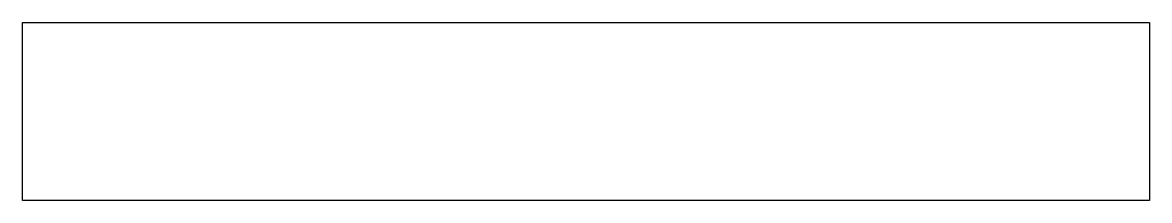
# Model space of a CAD drawing. Header units: metres. Extents: x -18.5 to 13.8, y -1.1 to 46.5.
# Drawn here: x -18.55 to 13.75, y -1.1 to 4 of the extents above.
import ezdxf

# ---------------------------------------------------------------- set-up
doc = ezdxf.new("R2010")
doc.units = ezdxf.units.M

msp = doc.modelspace()

# ---------------------------------------------------------------- linework, layer by layer
for p, q in [((-18.55, 3.66), (-18.55, 4)), ((-18.55, 4), (-14.978, 4)), ((-14.978, 4), (-14.37, 4)), ((-14.37, 4), (-13.667, 4)), ((-13.667, 4), (-12.96, 4)), ((-12.96, 4), (-12.395, 4)), ((-12.395, 4), (-12.119, 4)), ((-12.119, 4), (-3.592, 4)), ((-3.592, 4), (10.852, 4)), ((10.852, 4), (11.128, 4)), ((11.128, 4), (11.515, 4)), ((11.515, 4), (11.924, 4)), ((11.924, 4), (12.283, 4)), ((12.283, 4), (12.562, 4)), ((12.562, 4), (12.756, 4)), ((12.756, 4), (13.75, 4)), ((13.75, 4), (13.75, 0.535)), ((-18.55, 0.535), (-18.55, 3.66)), ((-18.55, -0.759), (-18.55, 0.535)), ((13.75, 0.535), (13.75, -1.1)), ((-18.55, -0.796), (-18.55, -0.759)), ((-18.55, -0.823), (-18.55, -0.796)), ((-18.55, -0.84), (-18.55, -0.823)), ((-18.55, -1), (-18.55, -0.84)), ((-18.55, -1.01), (-18.55, -1)), ((-18.55, -1.013), (-18.55, -1.01)), ((-18.55, -1.1), (-18.55, -1.013)), ((-18.135, -1.1), (-18.55, -1.1)), ((-15.396, -1.1), (-18.135, -1.1)), ((-15.084, -1.1), (-15.396, -1.1)), ((-15.396, -1.1), (-15.396, -1.1)), ((-14.656, -1.1), (-15.084, -1.1)), ((-14.108, -1.1), (-14.656, -1.1)), ((-13.462, -1.1), (-14.108, -1.1)), ((-12.776, -1.1), (-13.462, -1.1)), ((-12.154, -1.1), (-12.776, -1.1)), ((-11.722, -1.1), (-12.154, -1.1)), ((-11.571, -1.1), (-11.722, -1.1)), ((-4.535, -1.1), (-11.571, -1.1)), ((-3.238, -1.1), (-4.535, -1.1)), ((10.45, -1.1), (-3.238, -1.1)), ((10.525, -1.1), (10.45, -1.1)), ((10.755, -1.1), (10.525, -1.1)), ((11.109, -1.1), (10.755, -1.1)), ((11.517, -1.1), (11.109, -1.1)), ((11.908, -1.1), (11.517, -1.1)), ((12.235, -1.1), (11.908, -1.1)), ((12.48, -1.1), (12.235, -1.1)), ((12.643, -1.1), (12.48, -1.1)), ((12.735, -1.1), (12.643, -1.1)), ((13.75, -1.1), (12.735, -1.1))]:
    msp.add_line(p, q)

doc.saveas('drawing.dxf')
